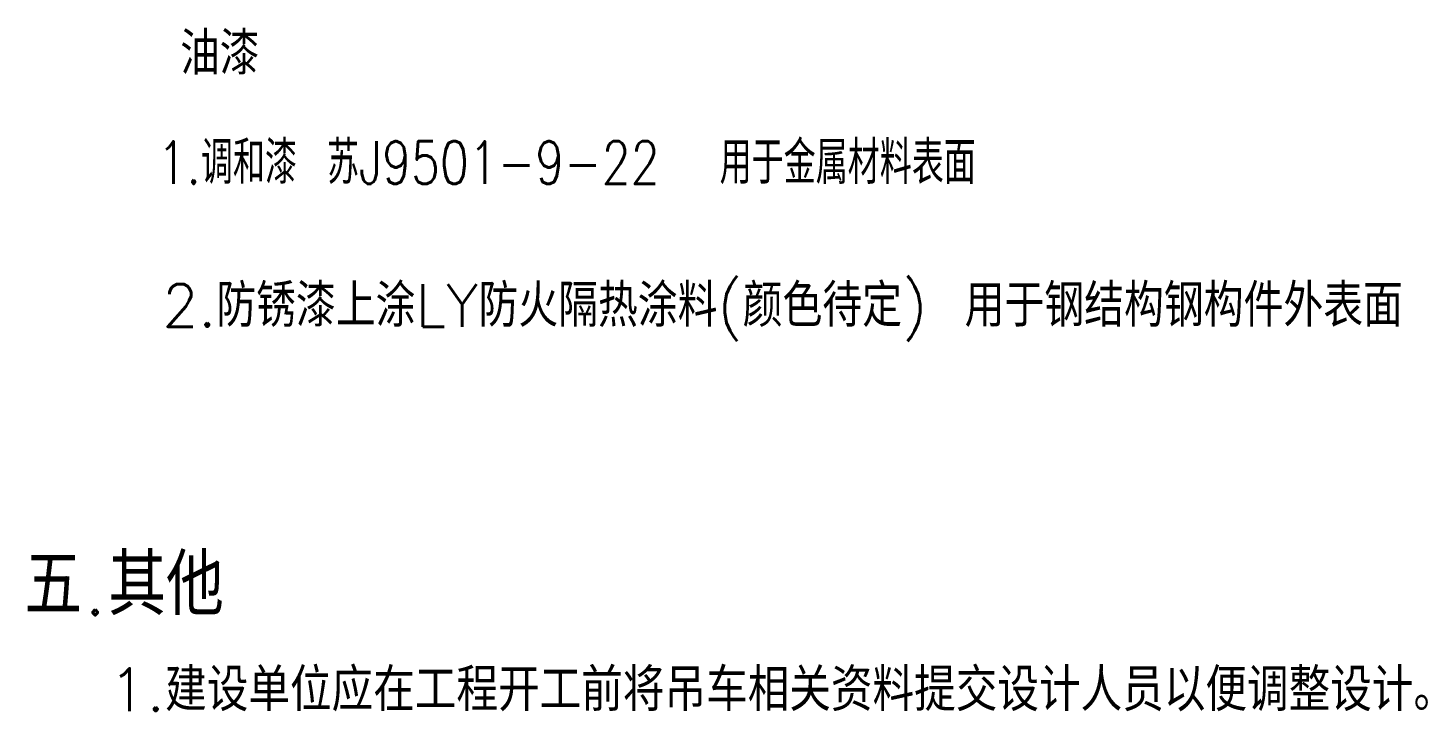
# Model space of a CAD drawing. Extents: x -165130 to 255370, y -346822 to 187778.
# Drawn here: x -106771 to -90459, y 146129 to 154226 of the extents above; entities that cross this region are included whole.
import ezdxf
from ezdxf.enums import TextEntityAlignment as Align

# ---------------------------------------------------------------- set-up
doc = ezdxf.new("R2010")
doc.units = 0
doc.header["$MEASUREMENT"] = 0
doc.layers.add('层545922', color=7, linetype='CONTINUOUS')
doc.styles.add('HZ', font='txt', dxfattribs={"width": 0.7, "height": 5, "bigfont": 'STF:宋体'})

msp = doc.modelspace()

# ---------------------------------------------------------------- texts
at = {"layer": '层545922', "style": 'HZ'}
for s, height, width, p, p2 in [('油漆', 505.75, 0.648065, (-104964.443, 153666.779, -625.1), (-104026.943, 153666.779, -625.1)), ('1.调和漆 苏J9501-9-22  用于金属材料表面', 505.74999, 0.686838, (-105232.363, 152374.519, -625.1), (-95544.863, 152374.519, -625.1)), ('2.防锈漆上涂LY防火隔热涂料(颜色待定) 用于钢结构钢构件外表面', 505.74999, 0.68834, (-105175.942, 150683.132, -625.1), (-90488.442, 150683.132, -625.1)), ('五.其他', 722.5, 0.653249, (-106809.78, 147268.136, -625.1), (-104447.28, 147268.136, -625.1)), ('1.建设单位应在工程开工前将吊车相关资料提交设计人员以便调整设计。', 505.74999, 0.688569, (-105809.023, 146133.736, -625.1), (-89871.523, 146133.736, -625.1))]:
    msp.add_text(s, height=height, dxfattribs=dict(at, width=width)).set_placement(p, p2, align=Align.FIT)

doc.saveas('drawing.dxf')
